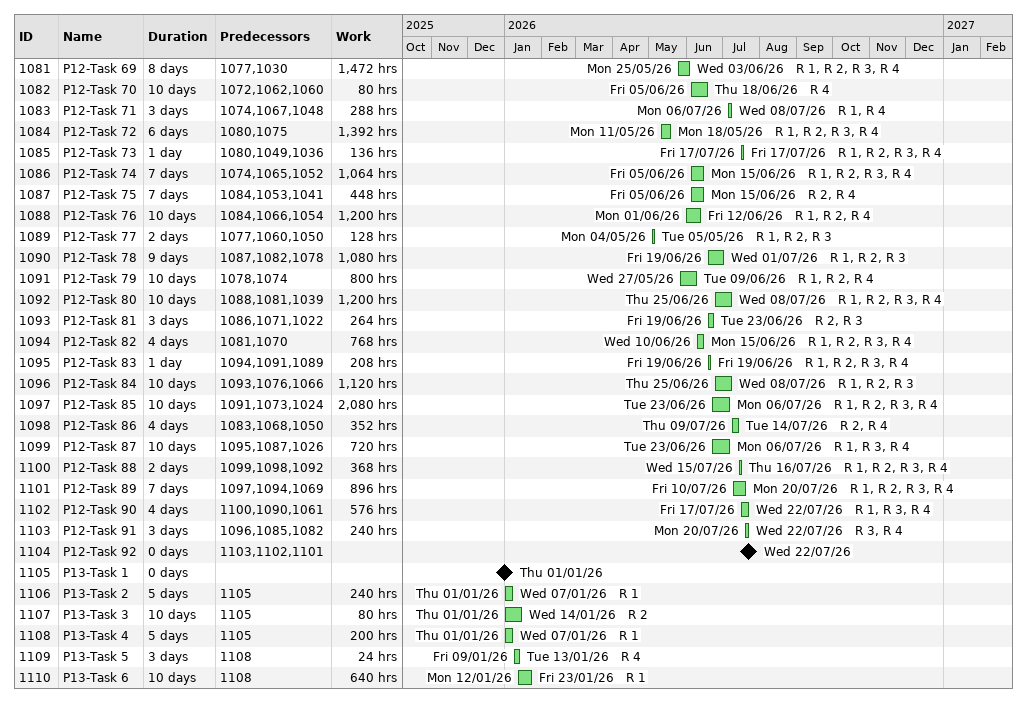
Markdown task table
| ID | Task | Duration | Start | Finish | Predecessors | Resources | Work (h) |
|---|---|---|---|---|---|---|---|
| 1081 | P12-Task 69 | 8d | 2026-05-25 | 2026-06-03 | 1077, 1030 | R 1, R 2, R 3, R 4 | 1472 |
| 1082 | P12-Task 70 | 10d | 2026-06-05 | 2026-06-18 | 1072, 1062, 1060 | R 4 | 80 |
| 1083 | P12-Task 71 | 3d | 2026-07-06 | 2026-07-08 | 1074, 1067, 1048 | R 1, R 4 | 288 |
| 1084 | P12-Task 72 | 6d | 2026-05-11 | 2026-05-18 | 1080, 1075 | R 1, R 2, R 3, R 4 | 1392 |
| 1085 | P12-Task 73 | 1d | 2026-07-17 | 2026-07-17 | 1080, 1049, 1036 | R 1, R 2, R 3, R 4 | 136 |
| 1086 | P12-Task 74 | 7d | 2026-06-05 | 2026-06-15 | 1074, 1065, 1052 | R 1, R 2, R 3, R 4 | 1064 |
| 1087 | P12-Task 75 | 7d | 2026-06-05 | 2026-06-15 | 1084, 1053, 1041 | R 2, R 4 | 448 |
| 1088 | P12-Task 76 | 10d | 2026-06-01 | 2026-06-12 | 1084, 1066, 1054 | R 1, R 2, R 4 | 1200 |
| 1089 | P12-Task 77 | 2d | 2026-05-04 | 2026-05-05 | 1077, 1060, 1050 | R 1, R 2, R 3 | 128 |
| 1090 | P12-Task 78 | 9d | 2026-06-19 | 2026-07-01 | 1087, 1082, 1078 | R 1, R 2, R 3 | 1080 |
| 1091 | P12-Task 79 | 10d | 2026-05-27 | 2026-06-09 | 1078, 1074 | R 1, R 2, R 4 | 800 |
| 1092 | P12-Task 80 | 10d | 2026-06-25 | 2026-07-08 | 1088, 1081, 1039 | R 1, R 2, R 3, R 4 | 1200 |
| 1093 | P12-Task 81 | 3d | 2026-06-19 | 2026-06-23 | 1086, 1071, 1022 | R 2, R 3 | 264 |
| 1094 | P12-Task 82 | 4d | 2026-06-10 | 2026-06-15 | 1081, 1070 | R 1, R 2, R 3, R 4 | 768 |
| 1095 | P12-Task 83 | 1d | 2026-06-19 | 2026-06-19 | 1094, 1091, 1089 | R 1, R 2, R 3, R 4 | 208 |
| 1096 | P12-Task 84 | 10d | 2026-06-25 | 2026-07-08 | 1093, 1076, 1066 | R 1, R 2, R 3 | 1120 |
| 1097 | P12-Task 85 | 10d | 2026-06-23 | 2026-07-06 | 1091, 1073, 1024 | R 1, R 2, R 3, R 4 | 2080 |
| 1098 | P12-Task 86 | 4d | 2026-07-09 | 2026-07-14 | 1083, 1068, 1050 | R 2, R 4 | 352 |
| 1099 | P12-Task 87 | 10d | 2026-06-23 | 2026-07-06 | 1095, 1087, 1026 | R 1, R 3, R 4 | 720 |
| 1100 | P12-Task 88 | 2d | 2026-07-15 | 2026-07-16 | 1099, 1098, 1092 | R 1, R 2, R 3, R 4 | 368 |
| 1101 | P12-Task 89 | 7d | 2026-07-10 | 2026-07-20 | 1097, 1094, 1069 | R 1, R 2, R 3, R 4 | 896 |
| 1102 | P12-Task 90 | 4d | 2026-07-17 | 2026-07-22 | 1100, 1090, 1061 | R 1, R 3, R 4 | 576 |
| 1103 | P12-Task 91 | 3d | 2026-07-20 | 2026-07-22 | 1096, 1085, 1082 | R 3, R 4 | 240 |
| 1104 | P12-Task 92 | 0d | 2026-07-22 | 2026-07-22 | 1103, 1102, 1101 |  |  |
| 1105 | P13-Task 1 | 0d | 2026-01-01 | 2026-01-01 |  |  |  |
| 1106 | P13-Task 2 | 5d | 2026-01-01 | 2026-01-07 | 1105 | R 1 | 240 |
| 1107 | P13-Task 3 | 10d | 2026-01-01 | 2026-01-14 | 1105 | R 2 | 80 |
| 1108 | P13-Task 4 | 5d | 2026-01-01 | 2026-01-07 | 1105 | R 1 | 200 |
| 1109 | P13-Task 5 | 3d | 2026-01-09 | 2026-01-13 | 1108 | R 4 | 24 |
| 1110 | P13-Task 6 | 10d | 2026-01-12 | 2026-01-23 | 1108 | R 1 | 640 |
